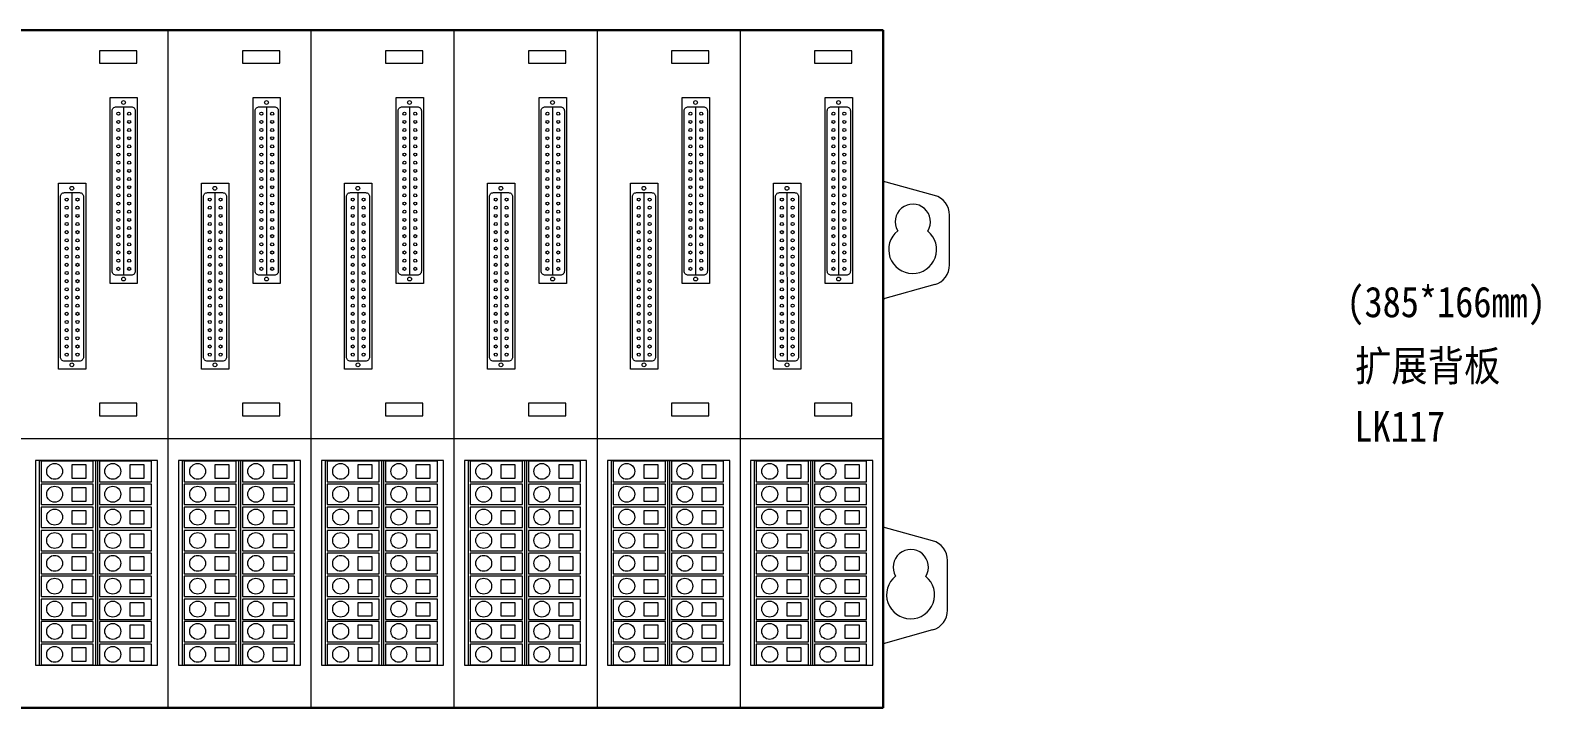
# Model space of a CAD drawing. Header units: millimetres. Extents: x 33157 to 59611, y -29750 to 1750.
# Drawn here: x 54945 to 55314.7, y -1332.2 to -1166.2 of the extents above; entities that cross this region are included whole.
import ezdxf

# ---------------------------------------------------------------- set-up
doc = ezdxf.new("R2010")
doc.units = ezdxf.units.MM
doc.layers.get('0').update_dxf_attribs({"lineweight": 18})
doc.layers.add('细实线', color=7, linetype='Continuous', lineweight=20)
doc.styles.add('STYLE1', font='')
doc.styles.get('STYLE1').set_extended_font_data('宋体')

msp = doc.modelspace()

# ---------------------------------------------------------------- linework, layer by layer
for p, q in [((54978.71, -1166.2), (54978.71, -1332.2)), ((55013.71, -1166.2), (55013.71, -1332.2)), ((55013.71, -1166.2), (55013.71, -1332.2)), ((55048.71, -1166.2), (55048.71, -1332.2)), ((55083.71, -1166.2), (55083.71, -1332.2)), ((55083.71, -1166.2), (55083.71, -1332.2)), ((55118.71, -1166.2), (55118.71, -1332.2)), ((55166.32, -1206.69), (55153.61, -1203.23)), ((55170, -1223.71), (55170, -1211.51)), ((55166.36, -1228.53), (55153.61, -1232.12)), ((55154, -1231.96), (55154.16, -1231.96)), ((54768.71, -1266.2), (55153.71, -1266.2)), ((54947.2, -1271.61), (54947.2, -1321.75)), ((54947.2, -1271.61), (54960.95, -1271.61)), ((54960.95, -1271.61), (54974.7, -1271.61)), ((54960.95, -1271.61), (54960.95, -1321.75)), ((54961.44, -1271.61), (54961.44, -1321.75)), ((54982.2, -1271.61), (54982.2, -1321.75)), ((54982.2, -1271.61), (54995.95, -1271.61)), ((54995.95, -1271.61), (55009.7, -1271.61)), ((54995.95, -1271.61), (54995.95, -1321.75)), ((54996.44, -1271.61), (54996.44, -1321.75)), ((55017.2, -1271.61), (55017.2, -1321.75)), ((55017.2, -1271.61), (55030.95, -1271.61)), ((55030.95, -1271.61), (55044.7, -1271.61)), ((55030.95, -1271.61), (55030.95, -1321.75)), ((55031.44, -1271.61), (55031.44, -1321.75)), ((55052.2, -1271.61), (55052.2, -1321.75)), ((55052.2, -1271.61), (55065.95, -1271.61)), ((55065.95, -1271.61), (55079.7, -1271.61)), ((55065.95, -1271.61), (55065.95, -1321.75)), ((55066.44, -1271.61), (55066.44, -1321.75)), ((55087.2, -1271.61), (55087.2, -1321.75)), ((55087.2, -1271.61), (55100.95, -1271.61)), ((55100.95, -1271.61), (55114.7, -1271.61)), ((55100.95, -1271.61), (55100.95, -1321.75)), ((55101.44, -1271.61), (55101.44, -1321.75)), ((55122.2, -1271.61), (55122.2, -1321.75)), ((55122.2, -1271.61), (55135.95, -1271.61)), ((55135.95, -1271.61), (55149.7, -1271.61)), ((55135.95, -1271.61), (55135.95, -1321.75)), ((55136.44, -1271.61), (55136.44, -1321.75)), ((55165.82, -1291.28), (55153.71, -1287.97)), ((55169.5, -1308.3), (55169.5, -1296.1)), ((55165.85, -1313.11), (55153.71, -1316.53))]:
    msp.add_line(p, q)
at = {"lineweight": 30}
msp.add_line((55153.71, -1166.2), (55153.71, -1332.2), dxfattribs=at)
msp.add_lwpolyline([(55153.71, -1166.2), (54768.71, -1166.2), (54768.71, -1332.2), (55153.71, -1332.2)], dxfattribs=at)
for points in [[(54961.96, -1171.25), (54961.96, -1174.32), (54971.07, -1174.32), (54971.07, -1171.25)], [(54996.96, -1171.25), (54996.96, -1174.32), (55006.07, -1174.32), (55006.07, -1171.25)], [(55031.96, -1171.25), (55031.96, -1174.32), (55041.07, -1174.32), (55041.07, -1171.25)], [(55066.96, -1171.25), (55066.96, -1174.32), (55076.07, -1174.32), (55076.07, -1171.25)], [(55101.96, -1171.25), (55101.96, -1174.32), (55111.07, -1174.32), (55111.07, -1171.25)], [(55136.96, -1171.25), (55136.96, -1174.32), (55146.07, -1174.32), (55146.07, -1171.25)], [(54961.96, -1257.58), (54961.96, -1260.66), (54971.07, -1260.66), (54971.07, -1257.58)], [(54996.96, -1257.58), (54996.96, -1260.66), (55006.07, -1260.66), (55006.07, -1257.58)], [(55031.96, -1257.58), (55031.96, -1260.66), (55041.07, -1260.66), (55041.07, -1257.58)], [(55066.96, -1257.58), (55066.96, -1260.66), (55076.07, -1260.66), (55076.07, -1257.58)], [(55101.96, -1257.58), (55101.96, -1260.66), (55111.07, -1260.66), (55111.07, -1257.58)], [(55136.96, -1257.58), (55136.96, -1260.66), (55146.07, -1260.66), (55146.07, -1257.58)], [(54946.3, -1271.61), (54946.3, -1321.75), (54976.18, -1321.75), (54976.18, -1271.61)], [(54981.3, -1271.61), (54981.3, -1321.75), (55011.18, -1321.75), (55011.18, -1271.61)], [(55016.3, -1271.61), (55016.3, -1321.75), (55046.18, -1321.75), (55046.18, -1271.61)], [(55051.3, -1271.61), (55051.3, -1321.75), (55081.18, -1321.75), (55081.18, -1271.61)], [(55086.3, -1271.61), (55086.3, -1321.75), (55116.18, -1321.75), (55116.18, -1271.61)], [(55121.3, -1271.61), (55121.3, -1321.75), (55151.18, -1321.75), (55151.18, -1271.61)], [(54947.69, -1271.82), (54947.69, -1276.82), (54960.44, -1276.82), (54960.44, -1271.82)], [(54955.17, -1272.72), (54955.17, -1275.97), (54958.68, -1275.97), (54958.68, -1272.72)], [(54961.92, -1271.82), (54961.92, -1276.82), (54974.67, -1276.82), (54974.67, -1271.82)], [(54969.4, -1272.72), (54969.4, -1275.97), (54972.91, -1275.97), (54972.91, -1272.72)], [(54982.69, -1271.82), (54982.69, -1276.82), (54995.44, -1276.82), (54995.44, -1271.82)], [(54990.17, -1272.72), (54990.17, -1275.97), (54993.68, -1275.97), (54993.68, -1272.72)], [(54996.92, -1271.82), (54996.92, -1276.82), (55009.67, -1276.82), (55009.67, -1271.82)], [(55004.4, -1272.72), (55004.4, -1275.97), (55007.91, -1275.97), (55007.91, -1272.72)], [(55017.69, -1271.82), (55017.69, -1276.82), (55030.44, -1276.82), (55030.44, -1271.82)], [(55025.17, -1272.72), (55025.17, -1275.97), (55028.68, -1275.97), (55028.68, -1272.72)], [(55031.92, -1271.82), (55031.92, -1276.82), (55044.67, -1276.82), (55044.67, -1271.82)], [(55039.4, -1272.72), (55039.4, -1275.97), (55042.91, -1275.97), (55042.91, -1272.72)], [(55052.69, -1271.82), (55052.69, -1276.82), (55065.44, -1276.82), (55065.44, -1271.82)], [(55060.17, -1272.72), (55060.17, -1275.97), (55063.68, -1275.97), (55063.68, -1272.72)], [(55066.92, -1271.82), (55066.92, -1276.82), (55079.67, -1276.82), (55079.67, -1271.82)], [(55074.4, -1272.72), (55074.4, -1275.97), (55077.91, -1275.97), (55077.91, -1272.72)], [(55087.69, -1271.82), (55087.69, -1276.82), (55100.44, -1276.82), (55100.44, -1271.82)], [(55095.17, -1272.72), (55095.17, -1275.97), (55098.68, -1275.97), (55098.68, -1272.72)], [(55101.92, -1271.82), (55101.92, -1276.82), (55114.67, -1276.82), (55114.67, -1271.82)], [(55109.4, -1272.72), (55109.4, -1275.97), (55112.91, -1275.97), (55112.91, -1272.72)], [(55122.69, -1271.82), (55122.69, -1276.82), (55135.44, -1276.82), (55135.44, -1271.82)], [(55130.17, -1272.72), (55130.17, -1275.97), (55133.68, -1275.97), (55133.68, -1272.72)], [(55136.92, -1271.82), (55136.92, -1276.82), (55149.67, -1276.82), (55149.67, -1271.82)], [(55144.4, -1272.72), (55144.4, -1275.97), (55147.91, -1275.97), (55147.91, -1272.72)], [(54947.69, -1277.42), (54947.69, -1282.42), (54960.44, -1282.42), (54960.44, -1277.42)], [(54955.17, -1278.32), (54955.17, -1281.57), (54958.68, -1281.57), (54958.68, -1278.32)], [(54961.92, -1277.42), (54961.92, -1282.42), (54974.67, -1282.42), (54974.67, -1277.42)], [(54969.4, -1278.32), (54969.4, -1281.57), (54972.91, -1281.57), (54972.91, -1278.32)], [(54982.69, -1277.42), (54982.69, -1282.42), (54995.44, -1282.42), (54995.44, -1277.42)], [(54990.17, -1278.32), (54990.17, -1281.57), (54993.68, -1281.57), (54993.68, -1278.32)], [(54996.92, -1277.42), (54996.92, -1282.42), (55009.67, -1282.42), (55009.67, -1277.42)], [(55004.4, -1278.32), (55004.4, -1281.57), (55007.91, -1281.57), (55007.91, -1278.32)], [(55017.69, -1277.42), (55017.69, -1282.42), (55030.44, -1282.42), (55030.44, -1277.42)], [(55025.17, -1278.32), (55025.17, -1281.57), (55028.68, -1281.57), (55028.68, -1278.32)], [(55031.92, -1277.42), (55031.92, -1282.42), (55044.67, -1282.42), (55044.67, -1277.42)], [(55039.4, -1278.32), (55039.4, -1281.57), (55042.91, -1281.57), (55042.91, -1278.32)], [(55052.69, -1277.42), (55052.69, -1282.42), (55065.44, -1282.42), (55065.44, -1277.42)], [(55060.17, -1278.32), (55060.17, -1281.57), (55063.68, -1281.57), (55063.68, -1278.32)], [(55066.92, -1277.42), (55066.92, -1282.42), (55079.67, -1282.42), (55079.67, -1277.42)], [(55074.4, -1278.32), (55074.4, -1281.57), (55077.91, -1281.57), (55077.91, -1278.32)], [(55087.69, -1277.42), (55087.69, -1282.42), (55100.44, -1282.42), (55100.44, -1277.42)], [(55095.17, -1278.32), (55095.17, -1281.57), (55098.68, -1281.57), (55098.68, -1278.32)], [(55101.92, -1277.42), (55101.92, -1282.42), (55114.67, -1282.42), (55114.67, -1277.42)], [(55109.4, -1278.32), (55109.4, -1281.57), (55112.91, -1281.57), (55112.91, -1278.32)], [(55122.69, -1277.42), (55122.69, -1282.42), (55135.44, -1282.42), (55135.44, -1277.42)], [(55130.17, -1278.32), (55130.17, -1281.57), (55133.68, -1281.57), (55133.68, -1278.32)], [(55136.92, -1277.42), (55136.92, -1282.42), (55149.67, -1282.42), (55149.67, -1277.42)], [(55144.4, -1278.32), (55144.4, -1281.57), (55147.91, -1281.57), (55147.91, -1278.32)], [(54947.69, -1283.02), (54947.69, -1288.02), (54960.44, -1288.02), (54960.44, -1283.02)], [(54955.17, -1283.91), (54955.17, -1287.17), (54958.68, -1287.17), (54958.68, -1283.91)], [(54961.92, -1283.02), (54961.92, -1288.02), (54974.67, -1288.02), (54974.67, -1283.02)], [(54969.4, -1283.91), (54969.4, -1287.17), (54972.91, -1287.17), (54972.91, -1283.91)], [(54982.69, -1283.02), (54982.69, -1288.02), (54995.44, -1288.02), (54995.44, -1283.02)], [(54990.17, -1283.91), (54990.17, -1287.17), (54993.68, -1287.17), (54993.68, -1283.91)], [(54996.92, -1283.02), (54996.92, -1288.02), (55009.67, -1288.02), (55009.67, -1283.02)], [(55004.4, -1283.91), (55004.4, -1287.17), (55007.91, -1287.17), (55007.91, -1283.91)], [(55017.69, -1283.02), (55017.69, -1288.02), (55030.44, -1288.02), (55030.44, -1283.02)], [(55025.17, -1283.91), (55025.17, -1287.17), (55028.68, -1287.17), (55028.68, -1283.91)], [(55031.92, -1283.02), (55031.92, -1288.02), (55044.67, -1288.02), (55044.67, -1283.02)], [(55039.4, -1283.91), (55039.4, -1287.17), (55042.91, -1287.17), (55042.91, -1283.91)], [(55052.69, -1283.02), (55052.69, -1288.02), (55065.44, -1288.02), (55065.44, -1283.02)], [(55060.17, -1283.91), (55060.17, -1287.17), (55063.68, -1287.17), (55063.68, -1283.91)], [(55066.92, -1283.02), (55066.92, -1288.02), (55079.67, -1288.02), (55079.67, -1283.02)], [(55074.4, -1283.91), (55074.4, -1287.17), (55077.91, -1287.17), (55077.91, -1283.91)], [(55087.69, -1283.02), (55087.69, -1288.02), (55100.44, -1288.02), (55100.44, -1283.02)], [(55095.17, -1283.91), (55095.17, -1287.17), (55098.68, -1287.17), (55098.68, -1283.91)], [(55101.92, -1283.02), (55101.92, -1288.02), (55114.67, -1288.02), (55114.67, -1283.02)], [(55109.4, -1283.91), (55109.4, -1287.17), (55112.91, -1287.17), (55112.91, -1283.91)], [(55122.69, -1283.02), (55122.69, -1288.02), (55135.44, -1288.02), (55135.44, -1283.02)], [(55130.17, -1283.91), (55130.17, -1287.17), (55133.68, -1287.17), (55133.68, -1283.91)], [(55136.92, -1283.02), (55136.92, -1288.02), (55149.67, -1288.02), (55149.67, -1283.02)], [(55144.4, -1283.91), (55144.4, -1287.17), (55147.91, -1287.17), (55147.91, -1283.91)], [(54947.69, -1288.75), (54947.69, -1293.75), (54960.44, -1293.75), (54960.44, -1288.75)], [(54955.17, -1289.64), (54955.17, -1292.9), (54958.68, -1292.9), (54958.68, -1289.64)], [(54961.92, -1288.75), (54961.92, -1293.75), (54974.67, -1293.75), (54974.67, -1288.75)], [(54969.4, -1289.64), (54969.4, -1292.9), (54972.91, -1292.9), (54972.91, -1289.64)], [(54982.69, -1288.75), (54982.69, -1293.75), (54995.44, -1293.75), (54995.44, -1288.75)], [(54990.17, -1289.64), (54990.17, -1292.9), (54993.68, -1292.9), (54993.68, -1289.64)], [(54996.92, -1288.75), (54996.92, -1293.75), (55009.67, -1293.75), (55009.67, -1288.75)], [(55004.4, -1289.64), (55004.4, -1292.9), (55007.91, -1292.9), (55007.91, -1289.64)], [(55017.69, -1288.75), (55017.69, -1293.75), (55030.44, -1293.75), (55030.44, -1288.75)], [(55025.17, -1289.64), (55025.17, -1292.9), (55028.68, -1292.9), (55028.68, -1289.64)], [(55031.92, -1288.75), (55031.92, -1293.75), (55044.67, -1293.75), (55044.67, -1288.75)], [(55039.4, -1289.64), (55039.4, -1292.9), (55042.91, -1292.9), (55042.91, -1289.64)], [(55052.69, -1288.75), (55052.69, -1293.75), (55065.44, -1293.75), (55065.44, -1288.75)], [(55060.17, -1289.64), (55060.17, -1292.9), (55063.68, -1292.9), (55063.68, -1289.64)], [(55066.92, -1288.75), (55066.92, -1293.75), (55079.67, -1293.75), (55079.67, -1288.75)], [(55074.4, -1289.64), (55074.4, -1292.9), (55077.91, -1292.9), (55077.91, -1289.64)], [(55087.69, -1288.75), (55087.69, -1293.75), (55100.44, -1293.75), (55100.44, -1288.75)], [(55095.17, -1289.64), (55095.17, -1292.9), (55098.68, -1292.9), (55098.68, -1289.64)], [(55101.92, -1288.75), (55101.92, -1293.75), (55114.67, -1293.75), (55114.67, -1288.75)], [(55109.4, -1289.64), (55109.4, -1292.9), (55112.91, -1292.9), (55112.91, -1289.64)], [(55122.69, -1288.75), (55122.69, -1293.75), (55135.44, -1293.75), (55135.44, -1288.75)], [(55130.17, -1289.64), (55130.17, -1292.9), (55133.68, -1292.9), (55133.68, -1289.64)], [(55136.92, -1288.75), (55136.92, -1293.75), (55149.67, -1293.75), (55149.67, -1288.75)], [(55144.4, -1289.64), (55144.4, -1292.9), (55147.91, -1292.9), (55147.91, -1289.64)], [(54947.69, -1294.35), (54947.69, -1299.35), (54960.44, -1299.35), (54960.44, -1294.35)], [(54955.17, -1295.24), (54955.17, -1298.5), (54958.68, -1298.5), (54958.68, -1295.24)], [(54961.92, -1294.35), (54961.92, -1299.35), (54974.67, -1299.35), (54974.67, -1294.35)], [(54969.4, -1295.24), (54969.4, -1298.5), (54972.91, -1298.5), (54972.91, -1295.24)], [(54982.69, -1294.35), (54982.69, -1299.35), (54995.44, -1299.35), (54995.44, -1294.35)], [(54990.17, -1295.24), (54990.17, -1298.5), (54993.68, -1298.5), (54993.68, -1295.24)], [(54996.92, -1294.35), (54996.92, -1299.35), (55009.67, -1299.35), (55009.67, -1294.35)], [(55004.4, -1295.24), (55004.4, -1298.5), (55007.91, -1298.5), (55007.91, -1295.24)], [(55017.69, -1294.35), (55017.69, -1299.35), (55030.44, -1299.35), (55030.44, -1294.35)], [(55025.17, -1295.24), (55025.17, -1298.5), (55028.68, -1298.5), (55028.68, -1295.24)], [(55031.92, -1294.35), (55031.92, -1299.35), (55044.67, -1299.35), (55044.67, -1294.35)], [(55039.4, -1295.24), (55039.4, -1298.5), (55042.91, -1298.5), (55042.91, -1295.24)], [(55052.69, -1294.35), (55052.69, -1299.35), (55065.44, -1299.35), (55065.44, -1294.35)], [(55060.17, -1295.24), (55060.17, -1298.5), (55063.68, -1298.5), (55063.68, -1295.24)], [(55066.92, -1294.35), (55066.92, -1299.35), (55079.67, -1299.35), (55079.67, -1294.35)], [(55074.4, -1295.24), (55074.4, -1298.5), (55077.91, -1298.5), (55077.91, -1295.24)], [(55087.69, -1294.35), (55087.69, -1299.35), (55100.44, -1299.35), (55100.44, -1294.35)], [(55095.17, -1295.24), (55095.17, -1298.5), (55098.68, -1298.5), (55098.68, -1295.24)], [(55101.92, -1294.35), (55101.92, -1299.35), (55114.67, -1299.35), (55114.67, -1294.35)], [(55109.4, -1295.24), (55109.4, -1298.5), (55112.91, -1298.5), (55112.91, -1295.24)], [(55122.69, -1294.35), (55122.69, -1299.35), (55135.44, -1299.35), (55135.44, -1294.35)], [(55130.17, -1295.24), (55130.17, -1298.5), (55133.68, -1298.5), (55133.68, -1295.24)], [(55136.92, -1294.35), (55136.92, -1299.35), (55149.67, -1299.35), (55149.67, -1294.35)], [(55144.4, -1295.24), (55144.4, -1298.5), (55147.91, -1298.5), (55147.91, -1295.24)], [(54947.69, -1299.95), (54947.69, -1304.95), (54960.44, -1304.95), (54960.44, -1299.95)], [(54955.17, -1300.84), (54955.17, -1304.1), (54958.68, -1304.1), (54958.68, -1300.84)], [(54961.92, -1299.95), (54961.92, -1304.95), (54974.67, -1304.95), (54974.67, -1299.95)], [(54969.4, -1300.84), (54969.4, -1304.1), (54972.91, -1304.1), (54972.91, -1300.84)], [(54982.69, -1299.95), (54982.69, -1304.95), (54995.44, -1304.95), (54995.44, -1299.95)], [(54990.17, -1300.84), (54990.17, -1304.1), (54993.68, -1304.1), (54993.68, -1300.84)], [(54996.92, -1299.95), (54996.92, -1304.95), (55009.67, -1304.95), (55009.67, -1299.95)], [(55004.4, -1300.84), (55004.4, -1304.1), (55007.91, -1304.1), (55007.91, -1300.84)], [(55017.69, -1299.95), (55017.69, -1304.95), (55030.44, -1304.95), (55030.44, -1299.95)], [(55025.17, -1300.84), (55025.17, -1304.1), (55028.68, -1304.1), (55028.68, -1300.84)], [(55031.92, -1299.95), (55031.92, -1304.95), (55044.67, -1304.95), (55044.67, -1299.95)], [(55039.4, -1300.84), (55039.4, -1304.1), (55042.91, -1304.1), (55042.91, -1300.84)], [(55052.69, -1299.95), (55052.69, -1304.95), (55065.44, -1304.95), (55065.44, -1299.95)], [(55060.17, -1300.84), (55060.17, -1304.1), (55063.68, -1304.1), (55063.68, -1300.84)], [(55066.92, -1299.95), (55066.92, -1304.95), (55079.67, -1304.95), (55079.67, -1299.95)], [(55074.4, -1300.84), (55074.4, -1304.1), (55077.91, -1304.1), (55077.91, -1300.84)], [(55087.69, -1299.95), (55087.69, -1304.95), (55100.44, -1304.95), (55100.44, -1299.95)], [(55095.17, -1300.84), (55095.17, -1304.1), (55098.68, -1304.1), (55098.68, -1300.84)], [(55101.92, -1299.95), (55101.92, -1304.95), (55114.67, -1304.95), (55114.67, -1299.95)], [(55109.4, -1300.84), (55109.4, -1304.1), (55112.91, -1304.1), (55112.91, -1300.84)], [(55122.69, -1299.95), (55122.69, -1304.95), (55135.44, -1304.95), (55135.44, -1299.95)], [(55130.17, -1300.84), (55130.17, -1304.1), (55133.68, -1304.1), (55133.68, -1300.84)], [(55136.92, -1299.95), (55136.92, -1304.95), (55149.67, -1304.95), (55149.67, -1299.95)], [(55144.4, -1300.84), (55144.4, -1304.1), (55147.91, -1304.1), (55147.91, -1300.84)], [(54947.69, -1305.56), (54947.69, -1310.56), (54960.44, -1310.56), (54960.44, -1305.56)], [(54955.17, -1306.46), (54955.17, -1309.71), (54958.68, -1309.71), (54958.68, -1306.46)], [(54961.92, -1305.56), (54961.92, -1310.56), (54974.67, -1310.56), (54974.67, -1305.56)], [(54969.4, -1306.46), (54969.4, -1309.71), (54972.91, -1309.71), (54972.91, -1306.46)], [(54982.69, -1305.56), (54982.69, -1310.56), (54995.44, -1310.56), (54995.44, -1305.56)], [(54990.17, -1306.46), (54990.17, -1309.71), (54993.68, -1309.71), (54993.68, -1306.46)], [(54996.92, -1305.56), (54996.92, -1310.56), (55009.67, -1310.56), (55009.67, -1305.56)], [(55004.4, -1306.46), (55004.4, -1309.71), (55007.91, -1309.71), (55007.91, -1306.46)], [(55017.69, -1305.56), (55017.69, -1310.56), (55030.44, -1310.56), (55030.44, -1305.56)], [(55025.17, -1306.46), (55025.17, -1309.71), (55028.68, -1309.71), (55028.68, -1306.46)], [(55031.92, -1305.56), (55031.92, -1310.56), (55044.67, -1310.56), (55044.67, -1305.56)], [(55039.4, -1306.46), (55039.4, -1309.71), (55042.91, -1309.71), (55042.91, -1306.46)], [(55052.69, -1305.56), (55052.69, -1310.56), (55065.44, -1310.56), (55065.44, -1305.56)], [(55060.17, -1306.46), (55060.17, -1309.71), (55063.68, -1309.71), (55063.68, -1306.46)], [(55066.92, -1305.56), (55066.92, -1310.56), (55079.67, -1310.56), (55079.67, -1305.56)], [(55074.4, -1306.46), (55074.4, -1309.71), (55077.91, -1309.71), (55077.91, -1306.46)], [(55087.69, -1305.56), (55087.69, -1310.56), (55100.44, -1310.56), (55100.44, -1305.56)], [(55095.17, -1306.46), (55095.17, -1309.71), (55098.68, -1309.71), (55098.68, -1306.46)], [(55101.92, -1305.56), (55101.92, -1310.56), (55114.67, -1310.56), (55114.67, -1305.56)], [(55109.4, -1306.46), (55109.4, -1309.71), (55112.91, -1309.71), (55112.91, -1306.46)], [(55122.69, -1305.56), (55122.69, -1310.56), (55135.44, -1310.56), (55135.44, -1305.56)], [(55130.17, -1306.46), (55130.17, -1309.71), (55133.68, -1309.71), (55133.68, -1306.46)], [(55136.92, -1305.56), (55136.92, -1310.56), (55149.67, -1310.56), (55149.67, -1305.56)], [(55144.4, -1306.46), (55144.4, -1309.71), (55147.91, -1309.71), (55147.91, -1306.46)], [(54947.69, -1311.02), (54947.69, -1316.02), (54960.44, -1316.02), (54960.44, -1311.02)], [(54955.17, -1311.92), (54955.17, -1315.18), (54958.68, -1315.18), (54958.68, -1311.92)], [(54961.92, -1311.02), (54961.92, -1316.02), (54974.67, -1316.02), (54974.67, -1311.02)], [(54969.4, -1311.92), (54969.4, -1315.18), (54972.91, -1315.18), (54972.91, -1311.92)], [(54982.69, -1311.02), (54982.69, -1316.02), (54995.44, -1316.02), (54995.44, -1311.02)], [(54990.17, -1311.92), (54990.17, -1315.18), (54993.68, -1315.18), (54993.68, -1311.92)], [(54996.92, -1311.02), (54996.92, -1316.02), (55009.67, -1316.02), (55009.67, -1311.02)], [(55004.4, -1311.92), (55004.4, -1315.18), (55007.91, -1315.18), (55007.91, -1311.92)], [(55017.69, -1311.02), (55017.69, -1316.02), (55030.44, -1316.02), (55030.44, -1311.02)], [(55025.17, -1311.92), (55025.17, -1315.18), (55028.68, -1315.18), (55028.68, -1311.92)], [(55031.92, -1311.02), (55031.92, -1316.02), (55044.67, -1316.02), (55044.67, -1311.02)], [(55039.4, -1311.92), (55039.4, -1315.18), (55042.91, -1315.18), (55042.91, -1311.92)], [(55052.69, -1311.02), (55052.69, -1316.02), (55065.44, -1316.02), (55065.44, -1311.02)], [(55060.17, -1311.92), (55060.17, -1315.18), (55063.68, -1315.18), (55063.68, -1311.92)], [(55066.92, -1311.02), (55066.92, -1316.02), (55079.67, -1316.02), (55079.67, -1311.02)], [(55074.4, -1311.92), (55074.4, -1315.18), (55077.91, -1315.18), (55077.91, -1311.92)], [(55087.69, -1311.02), (55087.69, -1316.02), (55100.44, -1316.02), (55100.44, -1311.02)], [(55095.17, -1311.92), (55095.17, -1315.18), (55098.68, -1315.18), (55098.68, -1311.92)], [(55101.92, -1311.02), (55101.92, -1316.02), (55114.67, -1316.02), (55114.67, -1311.02)], [(55109.4, -1311.92), (55109.4, -1315.18), (55112.91, -1315.18), (55112.91, -1311.92)], [(55122.69, -1311.02), (55122.69, -1316.02), (55135.44, -1316.02), (55135.44, -1311.02)], [(55130.17, -1311.92), (55130.17, -1315.18), (55133.68, -1315.18), (55133.68, -1311.92)], [(55136.92, -1311.02), (55136.92, -1316.02), (55149.67, -1316.02), (55149.67, -1311.02)], [(55144.4, -1311.92), (55144.4, -1315.18), (55147.91, -1315.18), (55147.91, -1311.92)], [(54947.69, -1316.65), (54947.69, -1321.65), (54960.44, -1321.65), (54960.44, -1316.65)], [(54955.17, -1317.55), (54955.17, -1320.8), (54958.68, -1320.8), (54958.68, -1317.55)], [(54961.92, -1316.65), (54961.92, -1321.65), (54974.67, -1321.65), (54974.67, -1316.65)], [(54969.4, -1317.55), (54969.4, -1320.8), (54972.91, -1320.8), (54972.91, -1317.55)], [(54982.69, -1316.65), (54982.69, -1321.65), (54995.44, -1321.65), (54995.44, -1316.65)], [(54990.17, -1317.55), (54990.17, -1320.8), (54993.68, -1320.8), (54993.68, -1317.55)], [(54996.92, -1316.65), (54996.92, -1321.65), (55009.67, -1321.65), (55009.67, -1316.65)], [(55004.4, -1317.55), (55004.4, -1320.8), (55007.91, -1320.8), (55007.91, -1317.55)], [(55017.69, -1316.65), (55017.69, -1321.65), (55030.44, -1321.65), (55030.44, -1316.65)], [(55025.17, -1317.55), (55025.17, -1320.8), (55028.68, -1320.8), (55028.68, -1317.55)], [(55031.92, -1316.65), (55031.92, -1321.65), (55044.67, -1321.65), (55044.67, -1316.65)], [(55039.4, -1317.55), (55039.4, -1320.8), (55042.91, -1320.8), (55042.91, -1317.55)], [(55052.69, -1316.65), (55052.69, -1321.65), (55065.44, -1321.65), (55065.44, -1316.65)], [(55060.17, -1317.55), (55060.17, -1320.8), (55063.68, -1320.8), (55063.68, -1317.55)], [(55066.92, -1316.65), (55066.92, -1321.65), (55079.67, -1321.65), (55079.67, -1316.65)], [(55074.4, -1317.55), (55074.4, -1320.8), (55077.91, -1320.8), (55077.91, -1317.55)], [(55087.69, -1316.65), (55087.69, -1321.65), (55100.44, -1321.65), (55100.44, -1316.65)], [(55095.17, -1317.55), (55095.17, -1320.8), (55098.68, -1320.8), (55098.68, -1317.55)], [(55101.92, -1316.65), (55101.92, -1321.65), (55114.67, -1321.65), (55114.67, -1316.65)], [(55109.4, -1317.55), (55109.4, -1320.8), (55112.91, -1320.8), (55112.91, -1317.55)], [(55122.69, -1316.65), (55122.69, -1321.65), (55135.44, -1321.65), (55135.44, -1316.65)], [(55130.17, -1317.55), (55130.17, -1320.8), (55133.68, -1320.8), (55133.68, -1317.55)], [(55136.92, -1316.65), (55136.92, -1321.65), (55149.67, -1321.65), (55149.67, -1316.65)], [(55144.4, -1317.55), (55144.4, -1320.8), (55147.91, -1320.8), (55147.91, -1317.55)]]:
    msp.add_lwpolyline(points, close=True)
for centre in [(54950.98, -1274.28), (54965.21, -1274.28), (54985.98, -1274.28), (55000.21, -1274.28), (55020.98, -1274.28), (55035.21, -1274.28), (55055.98, -1274.28), (55070.21, -1274.28), (55090.98, -1274.28), (55105.21, -1274.28), (55125.98, -1274.28), (55140.21, -1274.28), (54950.98, -1279.88), (54965.21, -1279.88), (54985.98, -1279.88), (55000.21, -1279.88), (55020.98, -1279.88), (55035.21, -1279.88), (55055.98, -1279.88), (55070.21, -1279.88), (55090.98, -1279.88), (55105.21, -1279.88), (55125.98, -1279.88), (55140.21, -1279.88), (54950.98, -1285.48), (54965.21, -1285.48), (54985.98, -1285.48), (55000.21, -1285.48), (55020.98, -1285.48), (55035.21, -1285.48), (55055.98, -1285.48), (55070.21, -1285.48), (55090.98, -1285.48), (55105.21, -1285.48), (55125.98, -1285.48), (55140.21, -1285.48), (54950.98, -1291.21), (54965.21, -1291.21), (54985.98, -1291.21), (55000.21, -1291.21), (55020.98, -1291.21), (55035.21, -1291.21), (55055.98, -1291.21), (55070.21, -1291.21), (55090.98, -1291.21), (55105.21, -1291.21), (55125.98, -1291.21), (55140.21, -1291.21), (54950.98, -1296.81), (54965.21, -1296.81), (54985.98, -1296.81), (55000.21, -1296.81), (55020.98, -1296.81), (55035.21, -1296.81), (55055.98, -1296.81), (55070.21, -1296.81), (55090.98, -1296.81), (55105.21, -1296.81), (55125.98, -1296.81), (55140.21, -1296.81), (54950.98, -1302.41), (54965.21, -1302.41), (54985.98, -1302.41), (55000.21, -1302.41), (55020.98, -1302.41), (55035.21, -1302.41), (55055.98, -1302.41), (55070.21, -1302.41), (55090.98, -1302.41), (55105.21, -1302.41), (55125.98, -1302.41), (55140.21, -1302.41), (54950.98, -1308.02), (54965.21, -1308.02), (54985.98, -1308.02), (55000.21, -1308.02), (55020.98, -1308.02), (55035.21, -1308.02), (55055.98, -1308.02), (55070.21, -1308.02), (55090.98, -1308.02), (55105.21, -1308.02), (55125.98, -1308.02), (55140.21, -1308.02), (54950.98, -1313.48), (54965.21, -1313.48), (54985.98, -1313.48), (55000.21, -1313.48), (55020.98, -1313.48), (55035.21, -1313.48), (55055.98, -1313.48), (55070.21, -1313.48), (55090.98, -1313.48), (55105.21, -1313.48), (55125.98, -1313.48), (55140.21, -1313.48), (54950.98, -1319.11), (54965.21, -1319.11), (54985.98, -1319.11), (55000.21, -1319.11), (55020.98, -1319.11), (55035.21, -1319.11), (55055.98, -1319.11), (55070.21, -1319.11), (55090.98, -1319.11), (55105.21, -1319.11), (55125.98, -1319.11), (55140.21, -1319.11)]:
    msp.add_circle(centre, 1.95)
for centre, radius, start, end in [((55161.01, -1213.16), 4.32, 328.3, 210.6524), ((55165, -1211.51), 5, 0, 74.7449), ((55160.95, -1219.94), 5.86, 128.6083, 50.3442), ((55165, -1223.71), 5, 285.7247, 0), ((55160.51, -1297.75), 4.32, 328.3, 210.6524), ((55164.5, -1296.1), 5, 0, 74.7449), ((55160.45, -1304.53), 5.86, 128.6083, 50.3442), ((55164.5, -1308.3), 5, 285.7247, 0)]:
    msp.add_arc(centre, radius, start, end)
at = {"layer": '细实线'}
for p, q in [((54967.83, -1184.97), (54967.85, -1226.26)), ((55002.83, -1184.97), (55002.85, -1226.26)), ((55037.83, -1184.97), (55037.85, -1226.26)), ((55072.83, -1184.97), (55072.85, -1226.26)), ((55107.83, -1184.97), (55107.85, -1226.26)), ((55142.83, -1184.97), (55142.85, -1226.26)), ((54955.19, -1205.99), (54955.21, -1247.27)), ((54990.19, -1205.99), (54990.21, -1247.27)), ((55025.19, -1205.99), (55025.21, -1247.27)), ((55060.19, -1205.99), (55060.21, -1247.27)), ((55095.19, -1205.99), (55095.21, -1247.27)), ((55130.19, -1205.99), (55130.21, -1247.27))]:
    msp.add_line(p, q, dxfattribs=at)
for points in [[(54964.54, -1182.69), (54971.21, -1182.69), (54971.21, -1228.23), (54964.54, -1228.23)], [(54999.54, -1182.69), (55006.21, -1182.69), (55006.21, -1228.23), (54999.54, -1228.23)], [(55034.54, -1182.69), (55041.21, -1182.69), (55041.21, -1228.23), (55034.54, -1228.23)], [(55069.54, -1182.69), (55076.21, -1182.69), (55076.21, -1228.23), (55069.54, -1228.23)], [(55104.54, -1182.69), (55111.21, -1182.69), (55111.21, -1228.23), (55104.54, -1228.23)], [(55139.54, -1182.69), (55146.21, -1182.69), (55146.21, -1228.23), (55139.54, -1228.23)], [(54951.91, -1203.71), (54958.58, -1203.71), (54958.58, -1249.25), (54951.91, -1249.25)], [(54986.91, -1203.71), (54993.58, -1203.71), (54993.58, -1249.25), (54986.91, -1249.25)], [(55021.91, -1203.71), (55028.58, -1203.71), (55028.58, -1249.25), (55021.91, -1249.25)], [(55056.91, -1203.71), (55063.58, -1203.71), (55063.58, -1249.25), (55056.91, -1249.25)], [(55091.91, -1203.71), (55098.58, -1203.71), (55098.58, -1249.25), (55091.91, -1249.25)], [(55126.91, -1203.71), (55133.58, -1203.71), (55133.58, -1249.25), (55126.91, -1249.25)]]:
    msp.add_lwpolyline(points, close=True, dxfattribs=at)
for points in [[(54966.06, -1184.95), (54969.72, -1184.95, -0.414214), (54970.72, -1185.95), (54970.72, -1225.23, -0.414214), (54969.72, -1226.23), (54966.06, -1226.23, -0.414214), (54965.06, -1225.23), (54965.06, -1185.95, -0.414214)], [(55001.06, -1184.95), (55004.72, -1184.95, -0.414214), (55005.72, -1185.95), (55005.72, -1225.23, -0.414214), (55004.72, -1226.23), (55001.06, -1226.23, -0.414214), (55000.06, -1225.23), (55000.06, -1185.95, -0.414214)], [(55036.06, -1184.95), (55039.72, -1184.95, -0.414214), (55040.72, -1185.95), (55040.72, -1225.23, -0.414214), (55039.72, -1226.23), (55036.06, -1226.23, -0.414214), (55035.06, -1225.23), (55035.06, -1185.95, -0.414214)], [(55071.06, -1184.95), (55074.72, -1184.95, -0.414214), (55075.72, -1185.95), (55075.72, -1225.23, -0.414214), (55074.72, -1226.23), (55071.06, -1226.23, -0.414214), (55070.06, -1225.23), (55070.06, -1185.95, -0.414214)], [(55106.06, -1184.95), (55109.72, -1184.95, -0.414214), (55110.72, -1185.95), (55110.72, -1225.23, -0.414214), (55109.72, -1226.23), (55106.06, -1226.23, -0.414214), (55105.06, -1225.23), (55105.06, -1185.95, -0.414214)], [(55141.06, -1184.95), (55144.72, -1184.95, -0.414214), (55145.72, -1185.95), (55145.72, -1225.23, -0.414214), (55144.72, -1226.23), (55141.06, -1226.23, -0.414214), (55140.06, -1225.23), (55140.06, -1185.95, -0.414214)], [(54953.39, -1205.99), (54957.05, -1205.99, -0.414214), (54958.05, -1206.99), (54958.05, -1246.27, -0.414214), (54957.05, -1247.27), (54953.39, -1247.27, -0.414214), (54952.39, -1246.27), (54952.39, -1206.99, -0.414214)], [(54988.39, -1205.99), (54992.05, -1205.99, -0.414214), (54993.05, -1206.99), (54993.05, -1246.27, -0.414214), (54992.05, -1247.27), (54988.39, -1247.27, -0.414214), (54987.39, -1246.27), (54987.39, -1206.99, -0.414214)], [(55023.39, -1205.99), (55027.05, -1205.99, -0.414214), (55028.05, -1206.99), (55028.05, -1246.27, -0.414214), (55027.05, -1247.27), (55023.39, -1247.27, -0.414214), (55022.39, -1246.27), (55022.39, -1206.99, -0.414214)], [(55058.39, -1205.99), (55062.05, -1205.99, -0.414214), (55063.05, -1206.99), (55063.05, -1246.27, -0.414214), (55062.05, -1247.27), (55058.39, -1247.27, -0.414214), (55057.39, -1246.27), (55057.39, -1206.99, -0.414214)], [(55093.39, -1205.99), (55097.05, -1205.99, -0.414214), (55098.05, -1206.99), (55098.05, -1246.27, -0.414214), (55097.05, -1247.27), (55093.39, -1247.27, -0.414214), (55092.39, -1246.27), (55092.39, -1206.99, -0.414214)], [(55128.39, -1205.99), (55132.05, -1205.99, -0.414214), (55133.05, -1206.99), (55133.05, -1246.27, -0.414214), (55132.05, -1247.27), (55128.39, -1247.27, -0.414214), (55127.39, -1246.27), (55127.39, -1206.99, -0.414214)]]:
    msp.add_lwpolyline(points, format="xyb", close=True, dxfattribs=at)
for centre, radius in [((54966.58, -1186.67), 0.373), ((54967.83, -1183.93), 0.462), ((54969.22, -1186.67), 0.373), ((55001.58, -1186.67), 0.373), ((55002.83, -1183.93), 0.462), ((55004.22, -1186.67), 0.373), ((55036.58, -1186.67), 0.373), ((55037.83, -1183.93), 0.462), ((55039.22, -1186.67), 0.373), ((55071.58, -1186.67), 0.373), ((55072.83, -1183.93), 0.462), ((55074.22, -1186.67), 0.373), ((55106.58, -1186.67), 0.373), ((55107.83, -1183.93), 0.462), ((55109.22, -1186.67), 0.373), ((55141.58, -1186.67), 0.373), ((55142.83, -1183.93), 0.462), ((55144.22, -1186.67), 0.373), ((54966.58, -1188.67), 0.373), ((54966.58, -1190.67), 0.373), ((54969.22, -1188.67), 0.373), ((54969.22, -1190.67), 0.373), ((55001.58, -1188.67), 0.373), ((55001.58, -1190.67), 0.373), ((55004.22, -1188.67), 0.373), ((55004.22, -1190.67), 0.373), ((55036.58, -1188.67), 0.373), ((55036.58, -1190.67), 0.373), ((55039.22, -1188.67), 0.373), ((55039.22, -1190.67), 0.373), ((55071.58, -1188.67), 0.373), ((55071.58, -1190.67), 0.373), ((55074.22, -1188.67), 0.373), ((55074.22, -1190.67), 0.373), ((55106.58, -1188.67), 0.373), ((55106.58, -1190.67), 0.373), ((55109.22, -1188.67), 0.373), ((55109.22, -1190.67), 0.373), ((55141.58, -1188.67), 0.373), ((55141.58, -1190.67), 0.373), ((55144.22, -1188.67), 0.373), ((55144.22, -1190.67), 0.373), ((54966.58, -1192.67), 0.373), ((54969.22, -1192.67), 0.373), ((55001.58, -1192.67), 0.373), ((55004.22, -1192.67), 0.373), ((55036.58, -1192.67), 0.373), ((55039.22, -1192.67), 0.373), ((55071.58, -1192.67), 0.373), ((55074.22, -1192.67), 0.373), ((55106.58, -1192.67), 0.373), ((55109.22, -1192.67), 0.373), ((55141.58, -1192.67), 0.373), ((55144.22, -1192.67), 0.373), ((54966.58, -1194.67), 0.373), ((54966.58, -1196.67), 0.373), ((54969.22, -1194.67), 0.373), ((54969.22, -1196.67), 0.373), ((55001.58, -1194.67), 0.373), ((55001.58, -1196.67), 0.373), ((55004.22, -1194.67), 0.373), ((55004.22, -1196.67), 0.373), ((55036.58, -1194.67), 0.373), ((55036.58, -1196.67), 0.373), ((55039.22, -1194.67), 0.373), ((55039.22, -1196.67), 0.373), ((55071.58, -1194.67), 0.373), ((55071.58, -1196.67), 0.373), ((55074.22, -1194.67), 0.373), ((55074.22, -1196.67), 0.373), ((55106.58, -1194.67), 0.373), ((55106.58, -1196.67), 0.373), ((55109.22, -1194.67), 0.373), ((55109.22, -1196.67), 0.373), ((55141.58, -1194.67), 0.373), ((55141.58, -1196.67), 0.373), ((55144.22, -1194.67), 0.373), ((55144.22, -1196.67), 0.373), ((54966.58, -1198.67), 0.373), ((54966.58, -1200.67), 0.373), ((54969.22, -1198.67), 0.373), ((54969.22, -1200.67), 0.373), ((55001.58, -1198.67), 0.373), ((55001.58, -1200.67), 0.373), ((55004.22, -1198.67), 0.373), ((55004.22, -1200.67), 0.373), ((55036.58, -1198.67), 0.373), ((55036.58, -1200.67), 0.373), ((55039.22, -1198.67), 0.373), ((55039.22, -1200.67), 0.373), ((55071.58, -1198.67), 0.373), ((55071.58, -1200.67), 0.373), ((55074.22, -1198.67), 0.373), ((55074.22, -1200.67), 0.373), ((55106.58, -1198.67), 0.373), ((55106.58, -1200.67), 0.373), ((55109.22, -1198.67), 0.373), ((55109.22, -1200.67), 0.373), ((55141.58, -1198.67), 0.373), ((55141.58, -1200.67), 0.373), ((55144.22, -1198.67), 0.373), ((55144.22, -1200.67), 0.373), ((54955.19, -1204.94), 0.462), ((54966.58, -1202.67), 0.373), ((54966.58, -1204.67), 0.373), ((54969.22, -1202.67), 0.373), ((54969.22, -1204.67), 0.373), ((54990.19, -1204.94), 0.462), ((55001.58, -1202.67), 0.373), ((55001.58, -1204.67), 0.373), ((55004.22, -1202.67), 0.373), ((55004.22, -1204.67), 0.373), ((55025.19, -1204.94), 0.462), ((55036.58, -1202.67), 0.373), ((55036.58, -1204.67), 0.373), ((55039.22, -1202.67), 0.373), ((55039.22, -1204.67), 0.373), ((55060.19, -1204.94), 0.462), ((55071.58, -1202.67), 0.373), ((55071.58, -1204.67), 0.373), ((55074.22, -1202.67), 0.373), ((55074.22, -1204.67), 0.373), ((55095.19, -1204.94), 0.462), ((55106.58, -1202.67), 0.373), ((55106.58, -1204.67), 0.373), ((55109.22, -1202.67), 0.373), ((55109.22, -1204.67), 0.373), ((55130.19, -1204.94), 0.462), ((55141.58, -1202.67), 0.373), ((55141.58, -1204.67), 0.373), ((55144.22, -1202.67), 0.373), ((55144.22, -1204.67), 0.373), ((54953.94, -1207.69), 0.373), ((54956.58, -1207.69), 0.373), ((54966.58, -1206.67), 0.373), ((54966.58, -1208.67), 0.373), ((54969.22, -1206.67), 0.373), ((54969.22, -1208.67), 0.373), ((54988.94, -1207.69), 0.373), ((54991.58, -1207.69), 0.373), ((55001.58, -1206.67), 0.373), ((55001.58, -1208.67), 0.373), ((55004.22, -1206.67), 0.373), ((55004.22, -1208.67), 0.373), ((55023.94, -1207.69), 0.373), ((55026.58, -1207.69), 0.373), ((55036.58, -1206.67), 0.373), ((55036.58, -1208.67), 0.373), ((55039.22, -1206.67), 0.373), ((55039.22, -1208.67), 0.373), ((55058.94, -1207.69), 0.373), ((55061.58, -1207.69), 0.373), ((55071.58, -1206.67), 0.373), ((55071.58, -1208.67), 0.373), ((55074.22, -1206.67), 0.373), ((55074.22, -1208.67), 0.373), ((55093.94, -1207.69), 0.373), ((55096.58, -1207.69), 0.373), ((55106.58, -1206.67), 0.373), ((55106.58, -1208.67), 0.373), ((55109.22, -1206.67), 0.373), ((55109.22, -1208.67), 0.373), ((55128.94, -1207.69), 0.373), ((55131.58, -1207.69), 0.373), ((55141.58, -1206.67), 0.373), ((55141.58, -1208.67), 0.373), ((55144.22, -1206.67), 0.373), ((55144.22, -1208.67), 0.373), ((54953.94, -1209.69), 0.373), ((54953.94, -1211.69), 0.373), ((54956.58, -1209.69), 0.373), ((54956.58, -1211.69), 0.373), ((54966.58, -1210.67), 0.373), ((54966.58, -1212.67), 0.373), ((54969.22, -1210.67), 0.373), ((54969.22, -1212.67), 0.373), ((54988.94, -1209.69), 0.373), ((54988.94, -1211.69), 0.373), ((54991.58, -1209.69), 0.373), ((54991.58, -1211.69), 0.373), ((55001.58, -1210.67), 0.373), ((55001.58, -1212.67), 0.373), ((55004.22, -1210.67), 0.373), ((55004.22, -1212.67), 0.373), ((55023.94, -1209.69), 0.373), ((55023.94, -1211.69), 0.373), ((55026.58, -1209.69), 0.373), ((55026.58, -1211.69), 0.373), ((55036.58, -1210.67), 0.373), ((55036.58, -1212.67), 0.373), ((55039.22, -1210.67), 0.373), ((55039.22, -1212.67), 0.373), ((55058.94, -1209.69), 0.373), ((55058.94, -1211.69), 0.373), ((55061.58, -1209.69), 0.373), ((55061.58, -1211.69), 0.373), ((55071.58, -1210.67), 0.373), ((55071.58, -1212.67), 0.373), ((55074.22, -1210.67), 0.373), ((55074.22, -1212.67), 0.373), ((55093.94, -1209.69), 0.373), ((55093.94, -1211.69), 0.373), ((55096.58, -1209.69), 0.373), ((55096.58, -1211.69), 0.373), ((55106.58, -1210.67), 0.373), ((55106.58, -1212.67), 0.373), ((55109.22, -1210.67), 0.373), ((55109.22, -1212.67), 0.373), ((55128.94, -1209.69), 0.373), ((55128.94, -1211.69), 0.373), ((55131.58, -1209.69), 0.373), ((55131.58, -1211.69), 0.373), ((55141.58, -1210.67), 0.373), ((55141.58, -1212.67), 0.373), ((55144.22, -1210.67), 0.373), ((55144.22, -1212.67), 0.373), ((54953.94, -1213.69), 0.373), ((54953.94, -1215.69), 0.373), ((54956.58, -1213.69), 0.373), ((54956.58, -1215.69), 0.373), ((54966.58, -1214.67), 0.373), ((54969.22, -1214.67), 0.373), ((54988.94, -1213.69), 0.373), ((54988.94, -1215.69), 0.373), ((54991.58, -1213.69), 0.373), ((54991.58, -1215.69), 0.373), ((55001.58, -1214.67), 0.373), ((55004.22, -1214.67), 0.373), ((55023.94, -1213.69), 0.373), ((55023.94, -1215.69), 0.373), ((55026.58, -1213.69), 0.373), ((55026.58, -1215.69), 0.373), ((55036.58, -1214.67), 0.373), ((55039.22, -1214.67), 0.373), ((55058.94, -1213.69), 0.373), ((55058.94, -1215.69), 0.373), ((55061.58, -1213.69), 0.373), ((55061.58, -1215.69), 0.373), ((55071.58, -1214.67), 0.373), ((55074.22, -1214.67), 0.373), ((55093.94, -1213.69), 0.373), ((55093.94, -1215.69), 0.373), ((55096.58, -1213.69), 0.373), ((55096.58, -1215.69), 0.373), ((55106.58, -1214.67), 0.373), ((55109.22, -1214.67), 0.373), ((55128.94, -1213.69), 0.373), ((55128.94, -1215.69), 0.373), ((55131.58, -1213.69), 0.373), ((55131.58, -1215.69), 0.373), ((55141.58, -1214.67), 0.373), ((55144.22, -1214.67), 0.373), ((54953.94, -1217.69), 0.373), ((54953.94, -1219.69), 0.373), ((54956.58, -1217.69), 0.373), ((54956.58, -1219.69), 0.373), ((54966.58, -1216.67), 0.373), ((54966.58, -1218.67), 0.373), ((54969.22, -1216.67), 0.373), ((54969.22, -1218.67), 0.373), ((54988.94, -1217.69), 0.373), ((54988.94, -1219.69), 0.373), ((54991.58, -1217.69), 0.373), ((54991.58, -1219.69), 0.373), ((55001.58, -1216.67), 0.373), ((55001.58, -1218.67), 0.373), ((55004.22, -1216.67), 0.373), ((55004.22, -1218.67), 0.373), ((55023.94, -1217.69), 0.373), ((55023.94, -1219.69), 0.373), ((55026.58, -1217.69), 0.373), ((55026.58, -1219.69), 0.373), ((55036.58, -1216.67), 0.373), ((55036.58, -1218.67), 0.373), ((55039.22, -1216.67), 0.373), ((55039.22, -1218.67), 0.373), ((55058.94, -1217.69), 0.373), ((55058.94, -1219.69), 0.373), ((55061.58, -1217.69), 0.373), ((55061.58, -1219.69), 0.373), ((55071.58, -1216.67), 0.373), ((55071.58, -1218.67), 0.373), ((55074.22, -1216.67), 0.373), ((55074.22, -1218.67), 0.373), ((55093.94, -1217.69), 0.373), ((55093.94, -1219.69), 0.373), ((55096.58, -1217.69), 0.373), ((55096.58, -1219.69), 0.373), ((55106.58, -1216.67), 0.373), ((55106.58, -1218.67), 0.373), ((55109.22, -1216.67), 0.373), ((55109.22, -1218.67), 0.373), ((55128.94, -1217.69), 0.373), ((55128.94, -1219.69), 0.373), ((55131.58, -1217.69), 0.373), ((55131.58, -1219.69), 0.373), ((55141.58, -1216.67), 0.373), ((55141.58, -1218.67), 0.373), ((55144.22, -1216.67), 0.373), ((55144.22, -1218.67), 0.373), ((54953.94, -1221.69), 0.373), ((54953.94, -1223.69), 0.373), ((54956.58, -1221.69), 0.373), ((54956.58, -1223.69), 0.373), ((54966.58, -1220.67), 0.373), ((54966.58, -1222.67), 0.373), ((54969.22, -1220.67), 0.373), ((54969.22, -1222.67), 0.373), ((54988.94, -1221.69), 0.373), ((54988.94, -1223.69), 0.373), ((54991.58, -1221.69), 0.373), ((54991.58, -1223.69), 0.373), ((55001.58, -1220.67), 0.373), ((55001.58, -1222.67), 0.373), ((55004.22, -1220.67), 0.373), ((55004.22, -1222.67), 0.373), ((55023.94, -1221.69), 0.373), ((55023.94, -1223.69), 0.373), ((55026.58, -1221.69), 0.373), ((55026.58, -1223.69), 0.373), ((55036.58, -1220.67), 0.373), ((55036.58, -1222.67), 0.373), ((55039.22, -1220.67), 0.373), ((55039.22, -1222.67), 0.373), ((55058.94, -1221.69), 0.373), ((55058.94, -1223.69), 0.373), ((55061.58, -1221.69), 0.373), ((55061.58, -1223.69), 0.373), ((55071.58, -1220.67), 0.373), ((55071.58, -1222.67), 0.373), ((55074.22, -1220.67), 0.373), ((55074.22, -1222.67), 0.373), ((55093.94, -1221.69), 0.373), ((55093.94, -1223.69), 0.373), ((55096.58, -1221.69), 0.373), ((55096.58, -1223.69), 0.373), ((55106.58, -1220.67), 0.373), ((55106.58, -1222.67), 0.373), ((55109.22, -1220.67), 0.373), ((55109.22, -1222.67), 0.373), ((55128.94, -1221.69), 0.373), ((55128.94, -1223.69), 0.373), ((55131.58, -1221.69), 0.373), ((55131.58, -1223.69), 0.373), ((55141.58, -1220.67), 0.373), ((55141.58, -1222.67), 0.373), ((55144.22, -1220.67), 0.373), ((55144.22, -1222.67), 0.373), ((54953.94, -1225.69), 0.373), ((54953.94, -1227.69), 0.373), ((54956.58, -1225.69), 0.373), ((54956.58, -1227.69), 0.373), ((54966.58, -1224.67), 0.373), ((54967.85, -1227.17), 0.462), ((54969.22, -1224.67), 0.373), ((54988.94, -1225.69), 0.373), ((54988.94, -1227.69), 0.373), ((54991.58, -1225.69), 0.373), ((54991.58, -1227.69), 0.373), ((55001.58, -1224.67), 0.373), ((55002.85, -1227.17), 0.462), ((55004.22, -1224.67), 0.373), ((55023.94, -1225.69), 0.373), ((55023.94, -1227.69), 0.373), ((55026.58, -1225.69), 0.373), ((55026.58, -1227.69), 0.373), ((55036.58, -1224.67), 0.373), ((55037.85, -1227.17), 0.462), ((55039.22, -1224.67), 0.373), ((55058.94, -1225.69), 0.373), ((55058.94, -1227.69), 0.373), ((55061.58, -1225.69), 0.373), ((55061.58, -1227.69), 0.373), ((55071.58, -1224.67), 0.373), ((55072.85, -1227.17), 0.462), ((55074.22, -1224.67), 0.373), ((55093.94, -1225.69), 0.373), ((55093.94, -1227.69), 0.373), ((55096.58, -1225.69), 0.373), ((55096.58, -1227.69), 0.373), ((55106.58, -1224.67), 0.373), ((55107.85, -1227.17), 0.462), ((55109.22, -1224.67), 0.373), ((55128.94, -1225.69), 0.373), ((55128.94, -1227.69), 0.373), ((55131.58, -1225.69), 0.373), ((55131.58, -1227.69), 0.373), ((55141.58, -1224.67), 0.373), ((55142.85, -1227.17), 0.462), ((55144.22, -1224.67), 0.373), ((54953.94, -1229.69), 0.373), ((54956.58, -1229.69), 0.373), ((54988.94, -1229.69), 0.373), ((54991.58, -1229.69), 0.373), ((55023.94, -1229.69), 0.373), ((55026.58, -1229.69), 0.373), ((55058.94, -1229.69), 0.373), ((55061.58, -1229.69), 0.373), ((55093.94, -1229.69), 0.373), ((55096.58, -1229.69), 0.373), ((55128.94, -1229.69), 0.373), ((55131.58, -1229.69), 0.373), ((54953.94, -1231.69), 0.373), ((54953.94, -1233.69), 0.373), ((54956.58, -1231.69), 0.373), ((54956.58, -1233.69), 0.373), ((54988.94, -1231.69), 0.373), ((54988.94, -1233.69), 0.373), ((54991.58, -1231.69), 0.373), ((54991.58, -1233.69), 0.373), ((55023.94, -1231.69), 0.373), ((55023.94, -1233.69), 0.373), ((55026.58, -1231.69), 0.373), ((55026.58, -1233.69), 0.373), ((55058.94, -1231.69), 0.373), ((55058.94, -1233.69), 0.373), ((55061.58, -1231.69), 0.373), ((55061.58, -1233.69), 0.373), ((55093.94, -1231.69), 0.373), ((55093.94, -1233.69), 0.373), ((55096.58, -1231.69), 0.373), ((55096.58, -1233.69), 0.373), ((55128.94, -1231.69), 0.373), ((55128.94, -1233.69), 0.373), ((55131.58, -1231.69), 0.373), ((55131.58, -1233.69), 0.373), ((54953.94, -1235.69), 0.373), ((54953.94, -1237.69), 0.373), ((54956.58, -1235.69), 0.373), ((54956.58, -1237.69), 0.373), ((54988.94, -1235.69), 0.373), ((54988.94, -1237.69), 0.373), ((54991.58, -1235.69), 0.373), ((54991.58, -1237.69), 0.373), ((55023.94, -1235.69), 0.373), ((55023.94, -1237.69), 0.373), ((55026.58, -1235.69), 0.373), ((55026.58, -1237.69), 0.373), ((55058.94, -1235.69), 0.373), ((55058.94, -1237.69), 0.373), ((55061.58, -1235.69), 0.373), ((55061.58, -1237.69), 0.373), ((55093.94, -1235.69), 0.373), ((55093.94, -1237.69), 0.373), ((55096.58, -1235.69), 0.373), ((55096.58, -1237.69), 0.373), ((55128.94, -1235.69), 0.373), ((55128.94, -1237.69), 0.373), ((55131.58, -1235.69), 0.373), ((55131.58, -1237.69), 0.373), ((54953.94, -1239.69), 0.373), ((54953.94, -1241.69), 0.373), ((54956.58, -1239.69), 0.373), ((54956.58, -1241.69), 0.373), ((54988.94, -1239.69), 0.373), ((54988.94, -1241.69), 0.373), ((54991.58, -1239.69), 0.373), ((54991.58, -1241.69), 0.373), ((55023.94, -1239.69), 0.373), ((55023.94, -1241.69), 0.373), ((55026.58, -1239.69), 0.373), ((55026.58, -1241.69), 0.373), ((55058.94, -1239.69), 0.373), ((55058.94, -1241.69), 0.373), ((55061.58, -1239.69), 0.373), ((55061.58, -1241.69), 0.373), ((55093.94, -1239.69), 0.373), ((55093.94, -1241.69), 0.373), ((55096.58, -1239.69), 0.373), ((55096.58, -1241.69), 0.373), ((55128.94, -1239.69), 0.373), ((55128.94, -1241.69), 0.373), ((55131.58, -1239.69), 0.373), ((55131.58, -1241.69), 0.373), ((54953.94, -1243.69), 0.373), ((54953.94, -1245.69), 0.373), ((54956.58, -1243.69), 0.373), ((54956.58, -1245.69), 0.373), ((54988.94, -1243.69), 0.373), ((54988.94, -1245.69), 0.373), ((54991.58, -1243.69), 0.373), ((54991.58, -1245.69), 0.373), ((55023.94, -1243.69), 0.373), ((55023.94, -1245.69), 0.373), ((55026.58, -1243.69), 0.373), ((55026.58, -1245.69), 0.373), ((55058.94, -1243.69), 0.373), ((55058.94, -1245.69), 0.373), ((55061.58, -1243.69), 0.373), ((55061.58, -1245.69), 0.373), ((55093.94, -1243.69), 0.373), ((55093.94, -1245.69), 0.373), ((55096.58, -1243.69), 0.373), ((55096.58, -1245.69), 0.373), ((55128.94, -1243.69), 0.373), ((55128.94, -1245.69), 0.373), ((55131.58, -1243.69), 0.373), ((55131.58, -1245.69), 0.373), ((54955.21, -1248.19), 0.462), ((54990.21, -1248.19), 0.462), ((55025.21, -1248.19), 0.462), ((55060.21, -1248.19), 0.462), ((55095.21, -1248.19), 0.462), ((55130.21, -1248.19), 0.462)]:
    msp.add_circle(centre, radius, dxfattribs=at)

# ---------------------------------------------------------------- texts
at = {"color": 0, "style": 'STYLE1', "width": 0.87}
for s, p in [('(385*166mm)', (55267.1, -1236.52)), ('扩展背板', (55269.19, -1252.18)), ('LK117', (55269.07, -1267.02))]:
    msp.add_text(s, height=7.5, dxfattribs=at).set_placement(p)

doc.saveas('drawing.dxf')
